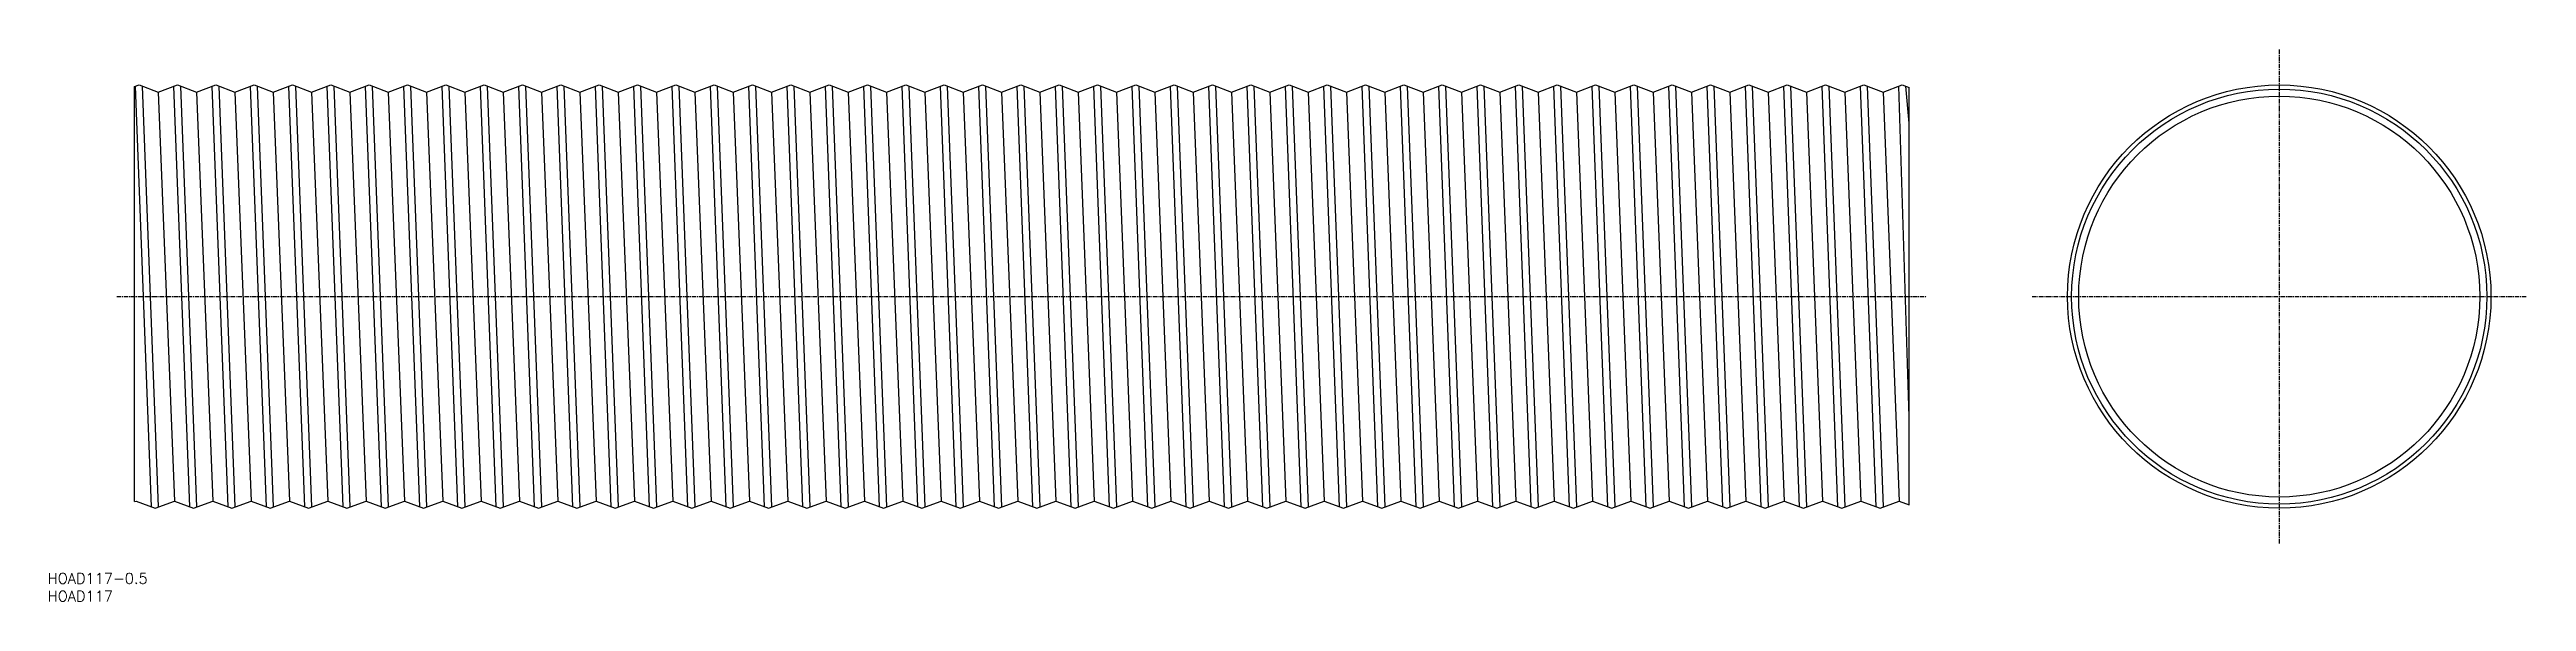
# Model space of a CAD drawing. Extents: x 1 to 698, y 0 to 156.
import ezdxf

# ---------------------------------------------------------------- set-up
doc = ezdxf.new("R2010")
doc.units = 0
doc.linetypes.add('CENTER', pattern=[2, 1.25, -0.25, 0.25, -0.25])
doc.layers.get('0').update_dxf_attribs({"linetype": 'CONTINUOUS'})
doc.layers.add('CENTER', color=1, linetype='CENTER')
doc.styles.get("Standard").update_dxf_attribs({"font": 'txt.shx'})

# ---------------------------------------------------------------- blocks, each defined once
blk = doc.blocks.new('*U6')
at = {"color": 7, "linetype": 'CONTINUOUS'}
blk.add_text('HOAD117', height=3, dxfattribs=at).set_placement((0, 0))
blk = doc.blocks.new('*U7')
at = {"color": 7, "linetype": 'CONTINUOUS'}
blk.add_text('HOAD117-0.5', height=3, dxfattribs=at).set_placement((0, 5))

msp = doc.modelspace()

# ---------------------------------------------------------------- linework, layer by layer
at = {"color": 7, "linetype": 'CONTINUOUS'}
for p, q in [((24.46, 145.13), (25.74, 145.6)), ((24.46, 28.14), (24.46, 145.13)), ((29.2, 26.71), (24.74, 145.23)), ((25.74, 145.6), (31.14, 143.6)), ((31.2, 26.64), (26.74, 145.23)), ((31.14, 143.6), (36.54, 145.6)), ((31.14, 143.6), (35.69, 28.3)), ((40, 26.71), (35.54, 145.23)), ((36.54, 145.6), (41.94, 143.6)), ((42, 26.64), (37.54, 145.23)), ((41.94, 143.6), (47.34, 145.6)), ((41.94, 143.6), (46.49, 28.3)), ((50.8, 26.71), (46.34, 145.23)), ((47.34, 145.6), (52.74, 143.6)), ((52.8, 26.64), (48.34, 145.23)), ((52.74, 143.6), (58.14, 145.6)), ((52.74, 143.6), (57.29, 28.3)), ((61.6, 26.71), (57.14, 145.23)), ((58.14, 145.6), (63.54, 143.6)), ((63.6, 26.64), (59.14, 145.23)), ((63.54, 143.6), (68.94, 145.6)), ((63.54, 143.6), (68.09, 28.3)), ((72.4, 26.71), (67.94, 145.23)), ((68.94, 145.6), (74.34, 143.6)), ((74.4, 26.64), (69.94, 145.23)), ((74.34, 143.6), (79.74, 145.6)), ((74.34, 143.6), (78.89, 28.3)), ((83.2, 26.71), (78.74, 145.23)), ((79.74, 145.6), (85.14, 143.6)), ((85.2, 26.64), (80.74, 145.23)), ((85.14, 143.6), (90.54, 145.6)), ((85.14, 143.6), (89.69, 28.3)), ((94, 26.71), (89.54, 145.23)), ((90.54, 145.6), (95.94, 143.6)), ((96, 26.64), (91.54, 145.23)), ((95.94, 143.6), (101.34, 145.6)), ((95.94, 143.6), (100.49, 28.3)), ((104.8, 26.71), (100.34, 145.23)), ((101.34, 145.6), (106.74, 143.6)), ((106.8, 26.64), (102.34, 145.23)), ((106.74, 143.6), (112.14, 145.6)), ((106.74, 143.6), (111.29, 28.3)), ((115.6, 26.71), (111.14, 145.23)), ((112.14, 145.6), (117.54, 143.6)), ((117.6, 26.64), (113.14, 145.23)), ((117.54, 143.6), (122.94, 145.6)), ((117.54, 143.6), (122.09, 28.3)), ((126.4, 26.71), (121.94, 145.23)), ((122.94, 145.6), (128.34, 143.6)), ((128.4, 26.64), (123.94, 145.23)), ((128.34, 143.6), (133.74, 145.6)), ((128.34, 143.6), (132.89, 28.3)), ((137.2, 26.71), (132.74, 145.23)), ((133.74, 145.6), (139.14, 143.6)), ((139.2, 26.64), (134.74, 145.23)), ((139.14, 143.6), (144.54, 145.6)), ((139.14, 143.6), (143.69, 28.3)), ((148, 26.71), (143.54, 145.23)), ((144.54, 145.6), (149.94, 143.6)), ((150, 26.64), (145.54, 145.23)), ((149.94, 143.6), (155.34, 145.6)), ((149.94, 143.6), (154.49, 28.3)), ((158.8, 26.71), (154.34, 145.23)), ((155.34, 145.6), (160.74, 143.6)), ((160.8, 26.64), (156.34, 145.23)), ((160.74, 143.6), (166.14, 145.6)), ((160.74, 143.6), (165.29, 28.3)), ((169.6, 26.71), (165.14, 145.23)), ((166.14, 145.6), (171.54, 143.6)), ((171.6, 26.64), (167.14, 145.23)), ((171.54, 143.6), (176.94, 145.6)), ((171.54, 143.6), (176.09, 28.3)), ((180.4, 26.71), (175.94, 145.23)), ((176.94, 145.6), (182.34, 143.6)), ((182.4, 26.64), (177.94, 145.23)), ((182.34, 143.6), (187.74, 145.6)), ((182.34, 143.6), (186.89, 28.3)), ((191.2, 26.71), (186.74, 145.23)), ((187.74, 145.6), (193.14, 143.6)), ((193.2, 26.64), (188.74, 145.23)), ((193.14, 143.6), (198.54, 145.6)), ((193.14, 143.6), (197.69, 28.3)), ((202, 26.71), (197.54, 145.23)), ((198.54, 145.6), (203.94, 143.6)), ((204, 26.64), (199.54, 145.23)), ((203.94, 143.6), (209.34, 145.6)), ((203.94, 143.6), (208.49, 28.3)), ((212.8, 26.71), (208.34, 145.23)), ((209.34, 145.6), (214.74, 143.6)), ((214.8, 26.64), (210.34, 145.23)), ((214.74, 143.6), (220.14, 145.6)), ((214.74, 143.6), (219.29, 28.3)), ((223.6, 26.71), (219.14, 145.23)), ((220.14, 145.6), (225.54, 143.6)), ((225.6, 26.64), (221.14, 145.23)), ((225.54, 143.6), (230.94, 145.6)), ((225.54, 143.6), (230.09, 28.3)), ((234.4, 26.71), (229.94, 145.23)), ((230.94, 145.6), (236.34, 143.6)), ((236.4, 26.64), (231.94, 145.23)), ((236.34, 143.6), (241.74, 145.6)), ((236.34, 143.6), (240.89, 28.3)), ((245.2, 26.71), (240.74, 145.23)), ((241.74, 145.6), (247.14, 143.6)), ((247.2, 26.64), (242.74, 145.23)), ((247.14, 143.6), (252.54, 145.6)), ((247.14, 143.6), (251.69, 28.3)), ((256, 26.71), (251.54, 145.23)), ((252.54, 145.6), (257.94, 143.6)), ((258, 26.64), (253.54, 145.23)), ((257.94, 143.6), (263.34, 145.6)), ((257.94, 143.6), (262.49, 28.3)), ((266.8, 26.71), (262.34, 145.23)), ((263.34, 145.6), (268.74, 143.6)), ((268.8, 26.64), (264.34, 145.23)), ((268.74, 143.6), (274.14, 145.6)), ((268.74, 143.6), (273.29, 28.3)), ((277.6, 26.71), (273.14, 145.23)), ((274.14, 145.6), (279.54, 143.6)), ((279.6, 26.64), (275.14, 145.23)), ((279.54, 143.6), (284.94, 145.6)), ((279.54, 143.6), (284.09, 28.3)), ((288.4, 26.71), (283.94, 145.23)), ((284.94, 145.6), (290.34, 143.6)), ((290.4, 26.64), (285.94, 145.23)), ((290.34, 143.6), (295.74, 145.6)), ((290.34, 143.6), (294.89, 28.3)), ((299.2, 26.71), (294.74, 145.23)), ((295.74, 145.6), (301.14, 143.6)), ((301.2, 26.64), (296.74, 145.23)), ((301.14, 143.6), (306.54, 145.6)), ((301.14, 143.6), (305.69, 28.3)), ((310, 26.71), (305.54, 145.23)), ((306.54, 145.6), (311.94, 143.6)), ((312, 26.64), (307.54, 145.23)), ((311.94, 143.6), (317.34, 145.6)), ((311.94, 143.6), (316.49, 28.3)), ((320.8, 26.71), (316.34, 145.23)), ((317.34, 145.6), (322.74, 143.6)), ((322.8, 26.64), (318.34, 145.23)), ((322.74, 143.6), (328.14, 145.6)), ((322.74, 143.6), (327.29, 28.3)), ((331.6, 26.71), (327.14, 145.23)), ((328.14, 145.6), (333.54, 143.6)), ((333.6, 26.64), (329.14, 145.23)), ((333.54, 143.6), (338.94, 145.6)), ((333.54, 143.6), (338.09, 28.3)), ((342.4, 26.71), (337.94, 145.23)), ((338.94, 145.6), (344.34, 143.6)), ((344.4, 26.64), (339.94, 145.23)), ((344.34, 143.6), (349.74, 145.6)), ((344.34, 143.6), (348.89, 28.3)), ((353.2, 26.71), (348.74, 145.23)), ((349.74, 145.6), (355.14, 143.6)), ((355.2, 26.64), (350.74, 145.23)), ((355.14, 143.6), (360.54, 145.6)), ((355.14, 143.6), (359.69, 28.3)), ((364, 26.71), (359.54, 145.23)), ((360.54, 145.6), (365.94, 143.6)), ((366, 26.64), (361.54, 145.23)), ((365.94, 143.6), (371.34, 145.6)), ((365.94, 143.6), (370.49, 28.3)), ((374.8, 26.71), (370.34, 145.23)), ((371.34, 145.6), (376.74, 143.6)), ((376.8, 26.64), (372.34, 145.23)), ((376.74, 143.6), (382.14, 145.6)), ((376.74, 143.6), (381.29, 28.3)), ((385.6, 26.71), (381.14, 145.23)), ((382.14, 145.6), (387.54, 143.6)), ((387.6, 26.64), (383.14, 145.23)), ((387.54, 143.6), (392.94, 145.6)), ((387.54, 143.6), (392.09, 28.3)), ((396.4, 26.71), (391.94, 145.23)), ((392.94, 145.6), (398.34, 143.6)), ((398.4, 26.64), (393.94, 145.23)), ((398.34, 143.6), (403.74, 145.6)), ((398.34, 143.6), (402.89, 28.3)), ((407.2, 26.71), (402.74, 145.23)), ((403.74, 145.6), (409.14, 143.6)), ((409.2, 26.64), (404.74, 145.23)), ((409.14, 143.6), (414.54, 145.6)), ((409.14, 143.6), (413.69, 28.3)), ((418, 26.71), (413.54, 145.23)), ((414.54, 145.6), (419.94, 143.6)), ((420, 26.64), (415.54, 145.23)), ((419.94, 143.6), (425.34, 145.6)), ((419.94, 143.6), (424.49, 28.3)), ((428.8, 26.71), (424.34, 145.23)), ((425.34, 145.6), (430.74, 143.6)), ((430.8, 26.64), (426.34, 145.23)), ((430.74, 143.6), (436.14, 145.6)), ((430.74, 143.6), (435.29, 28.3)), ((439.6, 26.71), (435.14, 145.23)), ((436.14, 145.6), (441.54, 143.6)), ((441.6, 26.64), (437.14, 145.23)), ((441.54, 143.6), (446.94, 145.6)), ((441.54, 143.6), (446.09, 28.3)), ((450.4, 26.71), (445.94, 145.23)), ((446.94, 145.6), (452.34, 143.6)), ((452.4, 26.64), (447.94, 145.23)), ((452.34, 143.6), (457.74, 145.6)), ((452.34, 143.6), (456.89, 28.3)), ((461.2, 26.71), (456.74, 145.23)), ((457.74, 145.6), (463.14, 143.6)), ((463.2, 26.64), (458.74, 145.23)), ((463.14, 143.6), (468.54, 145.6)), ((463.14, 143.6), (467.69, 28.3)), ((472, 26.71), (467.54, 145.23)), ((468.54, 145.6), (473.94, 143.6)), ((474, 26.64), (469.54, 145.23)), ((473.94, 143.6), (479.34, 145.6)), ((473.94, 143.6), (478.49, 28.3)), ((482.8, 26.71), (478.34, 145.23)), ((479.34, 145.6), (484.74, 143.6)), ((484.8, 26.64), (480.34, 145.23)), ((484.74, 143.6), (490.14, 145.6)), ((484.74, 143.6), (489.29, 28.3)), ((493.6, 26.71), (489.14, 145.23)), ((490.14, 145.6), (495.54, 143.6)), ((495.6, 26.64), (491.14, 145.23)), ((495.54, 143.6), (500.94, 145.6)), ((495.54, 143.6), (500.09, 28.3)), ((504.4, 26.71), (499.94, 145.23)), ((500.94, 145.6), (506.34, 143.6)), ((506.4, 26.64), (501.94, 145.23)), ((506.34, 143.6), (511.74, 145.6)), ((506.34, 143.6), (510.89, 28.3)), ((515.2, 26.71), (510.74, 145.23)), ((511.74, 145.6), (517.14, 143.6)), ((517.2, 26.64), (512.74, 145.23)), ((517.14, 143.6), (522.54, 145.6)), ((517.14, 143.6), (521.69, 28.3)), ((524.46, 52.06), (521.54, 145.23)), ((522.54, 145.6), (524.46, 144.89)), ((524.46, 134.86), (523.54, 145.23)), ((524.46, 27.27), (524.46, 144.89)), ((24.46, 28.14), (24.89, 28.3)), ((24.89, 28.3), (30.29, 26.3)), ((30.29, 26.3), (35.69, 28.3)), ((35.69, 28.3), (41.09, 26.3)), ((41.09, 26.3), (46.49, 28.3)), ((46.49, 28.3), (51.89, 26.3)), ((51.89, 26.3), (57.29, 28.3)), ((57.29, 28.3), (62.69, 26.3)), ((62.69, 26.3), (68.09, 28.3)), ((68.09, 28.3), (73.49, 26.3)), ((73.49, 26.3), (78.89, 28.3)), ((78.89, 28.3), (84.29, 26.3)), ((84.29, 26.3), (89.69, 28.3)), ((89.69, 28.3), (95.09, 26.3)), ((95.09, 26.3), (100.49, 28.3)), ((100.49, 28.3), (105.89, 26.3)), ((105.89, 26.3), (111.29, 28.3)), ((111.29, 28.3), (116.69, 26.3)), ((116.69, 26.3), (122.09, 28.3)), ((122.09, 28.3), (127.49, 26.3)), ((127.49, 26.3), (132.89, 28.3)), ((132.89, 28.3), (138.29, 26.3)), ((138.29, 26.3), (143.69, 28.3)), ((143.69, 28.3), (149.09, 26.3)), ((149.09, 26.3), (154.49, 28.3)), ((154.49, 28.3), (159.89, 26.3)), ((159.89, 26.3), (165.29, 28.3)), ((165.29, 28.3), (170.69, 26.3)), ((170.69, 26.3), (176.09, 28.3)), ((176.09, 28.3), (181.49, 26.3)), ((181.49, 26.3), (186.89, 28.3)), ((186.89, 28.3), (192.29, 26.3)), ((192.29, 26.3), (197.69, 28.3)), ((197.69, 28.3), (203.09, 26.3)), ((203.09, 26.3), (208.49, 28.3)), ((208.49, 28.3), (213.89, 26.3)), ((213.89, 26.3), (219.29, 28.3)), ((219.29, 28.3), (224.69, 26.3)), ((224.69, 26.3), (230.09, 28.3)), ((230.09, 28.3), (235.49, 26.3)), ((235.49, 26.3), (240.89, 28.3)), ((240.89, 28.3), (246.29, 26.3)), ((246.29, 26.3), (251.69, 28.3)), ((251.69, 28.3), (257.09, 26.3)), ((257.09, 26.3), (262.49, 28.3)), ((262.49, 28.3), (267.89, 26.3)), ((267.89, 26.3), (273.29, 28.3)), ((273.29, 28.3), (278.69, 26.3)), ((278.69, 26.3), (284.09, 28.3)), ((284.09, 28.3), (289.49, 26.3)), ((289.49, 26.3), (294.89, 28.3)), ((294.89, 28.3), (300.29, 26.3)), ((300.29, 26.3), (305.69, 28.3)), ((305.69, 28.3), (311.09, 26.3)), ((311.09, 26.3), (316.49, 28.3)), ((316.49, 28.3), (321.89, 26.3)), ((321.89, 26.3), (327.29, 28.3)), ((327.29, 28.3), (332.69, 26.3)), ((332.69, 26.3), (338.09, 28.3)), ((338.09, 28.3), (343.49, 26.3)), ((343.49, 26.3), (348.89, 28.3)), ((348.89, 28.3), (354.29, 26.3)), ((354.29, 26.3), (359.69, 28.3)), ((359.69, 28.3), (365.09, 26.3)), ((365.09, 26.3), (370.49, 28.3)), ((370.49, 28.3), (375.89, 26.3)), ((375.89, 26.3), (381.29, 28.3)), ((381.29, 28.3), (386.69, 26.3)), ((386.69, 26.3), (392.09, 28.3)), ((392.09, 28.3), (397.49, 26.3)), ((397.49, 26.3), (402.89, 28.3)), ((402.89, 28.3), (408.29, 26.3)), ((408.29, 26.3), (413.69, 28.3)), ((413.69, 28.3), (419.09, 26.3)), ((419.09, 26.3), (424.49, 28.3)), ((424.49, 28.3), (429.89, 26.3)), ((429.89, 26.3), (435.29, 28.3)), ((435.29, 28.3), (440.69, 26.3)), ((440.69, 26.3), (446.09, 28.3)), ((446.09, 28.3), (451.49, 26.3)), ((451.49, 26.3), (456.89, 28.3)), ((456.89, 28.3), (462.29, 26.3)), ((462.29, 26.3), (467.69, 28.3)), ((467.69, 28.3), (473.09, 26.3)), ((473.09, 26.3), (478.49, 28.3)), ((478.49, 28.3), (483.89, 26.3)), ((483.89, 26.3), (489.29, 28.3)), ((489.29, 28.3), (494.69, 26.3)), ((494.69, 26.3), (500.09, 28.3)), ((500.09, 28.3), (505.49, 26.3)), ((505.49, 26.3), (510.89, 28.3)), ((510.89, 28.3), (516.29, 26.3)), ((516.29, 26.3), (521.69, 28.3)), ((521.69, 28.3), (524.46, 27.27))]:
    msp.add_line(p, q, dxfattribs=at)
for radius in [59.65, 58.5, 56.5]:
    msp.add_circle((628.75, 85.95), radius, dxfattribs=at)
at = {"layer": 'CENTER', "color": 1, "linetype": 'CENTER'}
for p, q in [((628.75, 155.6), (628.75, 16.3)), ((19.46, 85.95), (529.46, 85.95)), ((559.1, 85.95), (698.4, 85.95))]:
    msp.add_line(p, q, dxfattribs=at)

# ---------------------------------------------------------------- block references
at = {"color": 7, "linetype": 'CONTINUOUS'}
for name in ['*U7', '*U6']:
    msp.add_blockref(name, (0, 0), dxfattribs=at)

doc.saveas('drawing.dxf')
